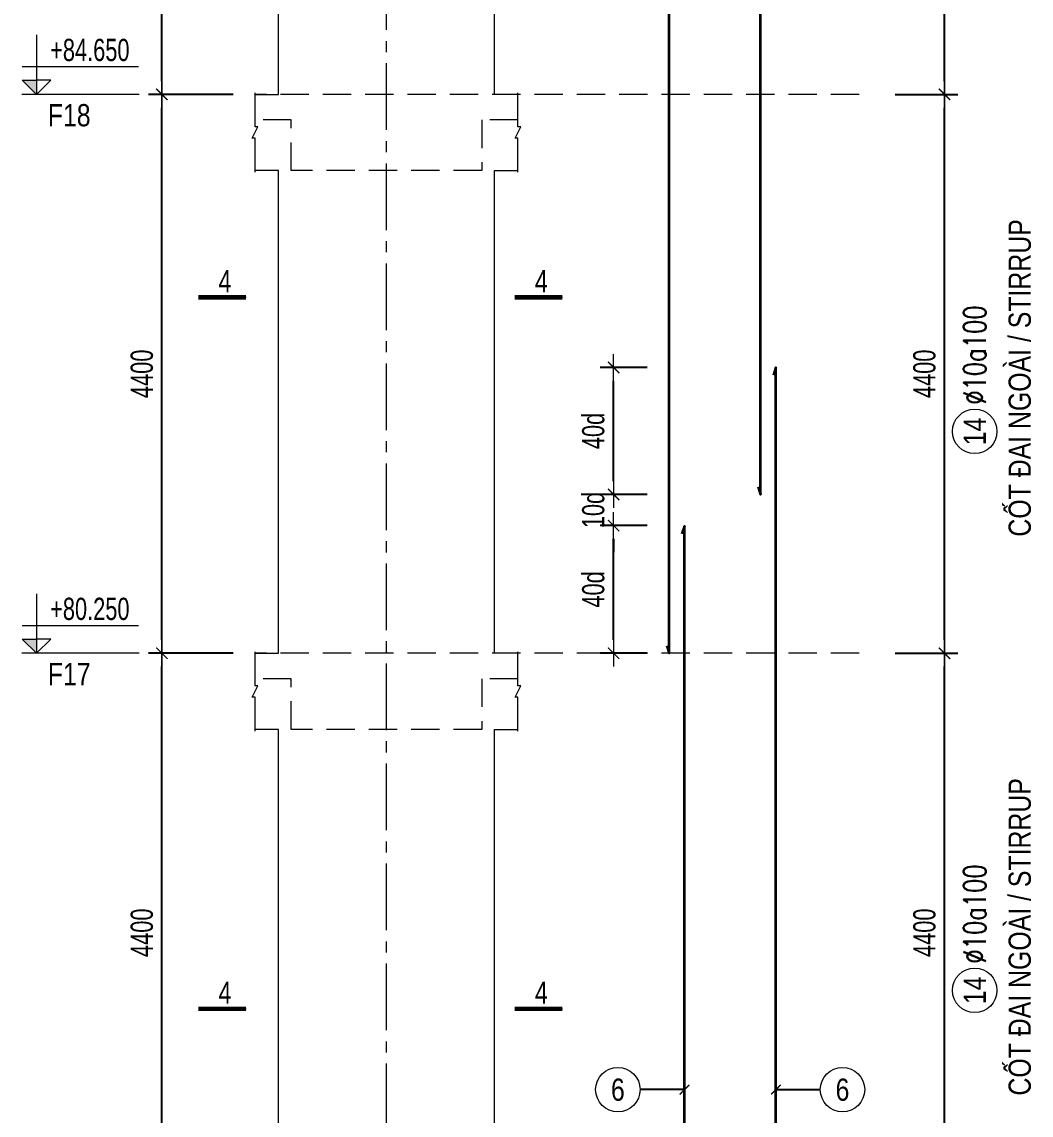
# Model space of a CAD drawing. Header units: millimetres. Extents: x 61878 to 380960, y -19809 to 191918.
# Drawn here: x 110642 to 118589, y 86195 to 94801 of the extents above; entities that cross this region are included whole.
import ezdxf
from ezdxf.enums import TextEntityAlignment as Align

# ---------------------------------------------------------------- set-up
doc = ezdxf.new("R2010")
doc.units = ezdxf.units.MM
doc.linetypes.add('CENTER2', pattern=[1.125, 0.75, -0.125, 0.125, -0.125])
doc.linetypes.add('HIDDEN2', pattern=[4.7625, 3.175, -1.5875])
doc.layers.get('0').update_dxf_attribs({"lineweight": 20})
doc.layers.get('Defpoints').update_dxf_attribs({"color": 151, "lineweight": 9})
for name, color, linetype, lineweight in [('kata_thep chu', 4, 'Continuous', 35), ('NDC_S_ANNO', 7, 'Continuous', 20), ('NDC_S_AXIS', 5, 'CENTER2', 13), ('NDC_S_BREAK-LINE', 1, 'Continuous', 15), ('NDC_S_CONTINUOUS', 3, 'Continuous', 20), ('NDC_S_DIM', 1, 'Continuous', 15), ('NDC_S_HIDDEN', 8, 'HIDDEN2', 13), ('NDC_S_LEADER', 1, 'Continuous', 15), ('NDC_S_SYMBOL', 1, 'Continuous', 15), ('NDC_S_TEXT SYMBOL', 7, 'Continuous', 20), ('NDC_S_THIN LINE', 8, 'Continuous', 9), ('NDC_S_VN TEXT', 7, 'Continuous', 20)]:
    doc.layers.add(name, color=color, linetype=linetype, lineweight=lineweight)
doc.styles.add('ARIAL', font='arial.ttf', dxfattribs={"width": 0.8})
doc.styles.add('NDC_ANNO', font='', dxfattribs={"width": 0.8})
doc.styles.add('NDC_DIM', font='', dxfattribs={"width": 0.75})
doc.styles.add('NDC_EN TXT', font='romans.shx', dxfattribs={"width": 0.8})
doc.styles.add('NDC_VIE TXT', font='arial.ttf', dxfattribs={"width": 0.8})
doc.styles.get('NDC_ANNO').set_extended_font_data('Dotum')
doc.styles.get('NDC_DIM').set_extended_font_data('Dotum')
doc.dimstyles.new('NDC_dim_70', dxfattribs={"dimscale": 70, "dimtxt": 2.5, "dimasz": 1.5, "dimexe": 1.5, "dimexo": 2.5, "dimgap": 1, "dimtad": 1, "dimdec": 0, "dimzin": 0, "dimdsep": 46, "dimtxsty": 'NDC_DIM', "dimblk": 'DIMMARK', "dimcen": 0.09, "dimdle": 1.2, "dimclrd": 1, "dimclre": 1, "dimclrt": 3, "dimadec": 0, "dimazin": 0, "dimtfac": 1, "dimtdec": 0, "dimtix": 1, "dimtofl": 0, "dimtmove": 0, "dimatfit": 3, "dimfxl": 8, "dimfxlon": 1, "dimtolj": 1, "dimtzin": 0, "dimarcsym": 0})
doc.dimstyles.new('NDC_dim_75', dxfattribs={"dimscale": 75, "dimtxt": 2.5, "dimasz": 1.5, "dimexe": 1.5, "dimexo": 2.5, "dimgap": 1, "dimtad": 1, "dimdec": 0, "dimzin": 0, "dimdsep": 46, "dimtxsty": 'NDC_DIM', "dimblk": 'DIMMARK', "dimcen": 0.09, "dimdle": 1.2, "dimclrd": 1, "dimclre": 1, "dimclrt": 3, "dimadec": 0, "dimazin": 0, "dimtfac": 1, "dimtdec": 0, "dimtix": 1, "dimtofl": 0, "dimtmove": 0, "dimatfit": 3, "dimfxl": 8, "dimfxlon": 1, "dimtolj": 1, "dimtzin": 0, "dimarcsym": 0})

# ---------------------------------------------------------------- blocks, each defined once
blk = doc.blocks.new('DIMMARK')
at = {"layer": 'NDC_S_DIM', "color": 1}
blk.add_line((-1.5, 0), (1, 0), dxfattribs=at)
at = {"layer": 'NDC_S_DIM', "color": 2, "const_width": 0.1}
blk.add_lwpolyline([(-0.424, -0.424), (0.424, 0.424)], dxfattribs=at)
blk = doc.blocks.new('*D30')
at = {"layer": 'Defpoints', "color": 0, "transparency": 16777216}
for p in [(111744.6, 89830.7), (112663.1, 89830.7), (112663.1, 85430.7)]:
    blk.add_point(p, dxfattribs=at)
at = {"layer": 'NDC_S_DIM', "color": 1, "lineweight": -2, "transparency": 16777216}
for p, q in [((112304.6, 89830.7), (111639.6, 89830.7)), ((111744.6, 85535.7), (111744.6, 89725.7)), ((112304.6, 85430.7), (111639.6, 85430.7))]:
    blk.add_line(p, q, dxfattribs=at)
at = {"layer": 'NDC_S_DIM', "color": 1, "lineweight": -2, "transparency": 16777216, "xscale": 105, "yscale": 105, "zscale": 105}
for p, rotation in [((111744.6, 89830.7), 90), ((111744.6, 85430.7), 270)]:
    blk.add_blockref('DIMMARK', p, dxfattribs=dict(at, rotation=rotation))
at = {"layer": 'NDC_S_DIM', "color": 3, "transparency": 16777216, "insert": (111587, 87630.7), "char_height": 175, "attachment_point": 5, "rotation": 90, "style": 'NDC_DIM'}
blk.add_mtext('\\A1;4400', dxfattribs=at)
blk = doc.blocks.new('*D31')
at = {"layer": 'Defpoints', "color": 0, "transparency": 16777216}
for p in [(111744.6, 94230.7), (112663.1, 94230.7), (112663.1, 89830.7)]:
    blk.add_point(p, dxfattribs=at)
at = {"layer": 'NDC_S_DIM', "color": 1, "lineweight": -2, "transparency": 16777216}
for p, q in [((112304.6, 94230.7), (111639.6, 94230.7)), ((111744.6, 89935.7), (111744.6, 94125.7)), ((112304.6, 89830.7), (111639.6, 89830.7))]:
    blk.add_line(p, q, dxfattribs=at)
at = {"layer": 'NDC_S_DIM', "color": 1, "lineweight": -2, "transparency": 16777216, "xscale": 105, "yscale": 105, "zscale": 105}
for p, rotation in [((111744.6, 94230.7), 90), ((111744.6, 89830.7), 270)]:
    blk.add_blockref('DIMMARK', p, dxfattribs=dict(at, rotation=rotation))
at = {"layer": 'NDC_S_DIM', "color": 3, "transparency": 16777216, "insert": (111587, 92030.7), "char_height": 175, "attachment_point": 5, "rotation": 90, "style": 'NDC_DIM'}
blk.add_mtext('\\A1;4400', dxfattribs=at)
blk = doc.blocks.new('*D32')
at = {"layer": 'Defpoints', "color": 0, "transparency": 16777216}
for p in [(111744.6, 98630.7), (112663.1, 98630.7), (112663.1, 94230.7)]:
    blk.add_point(p, dxfattribs=at)
at = {"layer": 'NDC_S_DIM', "color": 1, "lineweight": -2, "transparency": 16777216}
for p, q in [((112304.6, 98630.7), (111639.6, 98630.7)), ((111744.6, 94335.7), (111744.6, 98525.7)), ((112304.6, 94230.7), (111639.6, 94230.7))]:
    blk.add_line(p, q, dxfattribs=at)
at = {"layer": 'NDC_S_DIM', "color": 1, "lineweight": -2, "transparency": 16777216, "xscale": 105, "yscale": 105, "zscale": 105}
for p, rotation in [((111744.6, 98630.7), 90), ((111744.6, 94230.7), 270)]:
    blk.add_blockref('DIMMARK', p, dxfattribs=dict(at, rotation=rotation))
at = {"layer": 'NDC_S_DIM', "color": 3, "transparency": 16777216, "insert": (111587, 96430.7), "char_height": 175, "attachment_point": 5, "rotation": 90, "style": 'NDC_DIM'}
blk.add_mtext('\\A1;4400', dxfattribs=at)
blk = doc.blocks.new('*U6')
at = {"layer": 'NDC_S_ANNO', "color": 0, "linetype": 'ByBlock', "lineweight": -2}
blk.add_line((-4.36, 0), (1, 0), dxfattribs=at)
at = {"layer": 'NDC_S_ANNO', "ltscale": 0.005, "const_width": 0.5}
blk.add_lwpolyline([(1, 0), (-4.36, 0)], dxfattribs=at)
at = {"layer": 'NDC_S_TEXT SYMBOL', "linetype": 'ByBlock', "lineweight": -2, "style": 'NDC_ANNO', "width": 0.8}
blk.add_attdef('DETAIL', text='', height=2.5, dxfattribs=at).set_placement((-0.64, 1.82), align=Align.MIDDLE_RIGHT)
blk = doc.blocks.new('*D200')
at = {"layer": 'Defpoints', "color": 0, "ltscale": 0.005, "transparency": 16777216}
for p in [(115300.8, 90836.4, 0), (115739, 90836.4), (115739, 89830.7)]:
    blk.add_point(p, dxfattribs=at)
at = {"layer": 'NDC_S_DIM', "color": 1, "lineweight": -2, "ltscale": 0.005, "transparency": 16777216}
for p, q in [((115564, 90836.4, 0), (115195.8, 90836.4, 0)), ((115300.8, 89935.7, 0), (115300.8, 90731.4, 0)), ((115564, 89830.7, 0), (115195.8, 89830.7, 0))]:
    blk.add_line(p, q, dxfattribs=at)
at = {"layer": 'NDC_S_DIM', "color": 1, "lineweight": -2, "ltscale": 0.005, "transparency": 16777216, "xscale": 105, "yscale": 105, "zscale": 105}
for p, rotation in [((115300.8, 90836.4, 0), 90), ((115300.8, 89830.7, 0), 270)]:
    blk.add_blockref('DIMMARK', p, dxfattribs=dict(at, rotation=rotation))
at = {"layer": 'NDC_S_DIM', "color": 3, "ltscale": 0.005, "transparency": 16777216, "insert": (115141.4, 90333.6, 0), "char_height": 175, "attachment_point": 5, "rotation": 90, "style": 'NDC_DIM'}
blk.add_mtext('\\A1;40d', dxfattribs=at)
blk = doc.blocks.new('*D201')
at = {"layer": 'Defpoints', "color": 0, "ltscale": 0.005, "transparency": 16777216}
for p in [(115300.8, 91080.7), (115739, 91080.7), (115739, 90836.4)]:
    blk.add_point(p, dxfattribs=at)
at = {"layer": 'NDC_S_DIM', "color": 1, "lineweight": -2, "ltscale": 0.005, "transparency": 16777216}
for p, q in [((115300.8, 91185.7), (115300.8, 91290.7)), ((115564, 91080.7), (115195.8, 91080.7)), ((115564, 90836.4), (115195.8, 90836.4)), ((115300.8, 90731.4), (115300.8, 90626.4))]:
    blk.add_line(p, q, dxfattribs=at)
at = {"layer": 'NDC_S_DIM', "color": 1, "lineweight": -2, "ltscale": 0.005, "transparency": 16777216, "xscale": 105, "yscale": 105, "zscale": 105}
for p, rotation in [((115300.8, 91080.7), 270), ((115300.8, 90836.4), 90)]:
    blk.add_blockref('DIMMARK', p, dxfattribs=dict(at, rotation=rotation))
at = {"layer": 'NDC_S_DIM', "color": 3, "ltscale": 0.005, "transparency": 16777216, "insert": (115141.4, 90958.6), "char_height": 175, "attachment_point": 5, "rotation": 90, "style": 'NDC_DIM'}
blk.add_mtext('\\A1;10d', dxfattribs=at)
blk = doc.blocks.new('*D202')
at = {"layer": 'Defpoints', "color": 0, "ltscale": 0.005, "transparency": 16777216}
for p in [(115300.8, 92080.7), (115739, 92080.7), (115739, 91080.7)]:
    blk.add_point(p, dxfattribs=at)
at = {"layer": 'NDC_S_DIM', "color": 1, "lineweight": -2, "ltscale": 0.005, "transparency": 16777216}
for p, q in [((115564, 92080.7), (115195.8, 92080.7)), ((115300.8, 91185.7), (115300.8, 91975.7)), ((115564, 91080.7), (115195.8, 91080.7))]:
    blk.add_line(p, q, dxfattribs=at)
at = {"layer": 'NDC_S_DIM', "color": 1, "lineweight": -2, "ltscale": 0.005, "transparency": 16777216, "xscale": 105, "yscale": 105, "zscale": 105}
for p, rotation in [((115300.8, 92080.7), 90), ((115300.8, 91080.7), 270)]:
    blk.add_blockref('DIMMARK', p, dxfattribs=dict(at, rotation=rotation))
at = {"layer": 'NDC_S_DIM', "color": 3, "ltscale": 0.005, "transparency": 16777216, "insert": (115141.4, 91580.7), "char_height": 175, "attachment_point": 5, "rotation": 90, "style": 'NDC_DIM'}
blk.add_mtext('\\A1;40d', dxfattribs=at)
blk = doc.blocks.new('*D254')
at = {"layer": 'Defpoints', "color": 0, "ltscale": 70, "transparency": 16777216}
for p in [(117344, 89830.7), (117906.3, 89830.7), (117344, 85430.7)]:
    blk.add_point(p, dxfattribs=at)
at = {"layer": 'NDC_S_DIM', "color": 1, "lineweight": -2, "ltscale": 70, "transparency": 16777216}
for p, q in [((117519, 89830.7), (118011.3, 89830.7)), ((117906.3, 85535.7), (117906.3, 89725.7)), ((117519, 85430.7), (118011.3, 85430.7))]:
    blk.add_line(p, q, dxfattribs=at)
at = {"layer": 'NDC_S_DIM', "color": 1, "lineweight": -2, "ltscale": 70, "transparency": 16777216, "xscale": 105, "yscale": 105, "zscale": 105}
for p, rotation in [((117906.3, 89830.7), 90), ((117906.3, 85430.7), 270)]:
    blk.add_blockref('DIMMARK', p, dxfattribs=dict(at, rotation=rotation))
at = {"layer": 'NDC_S_DIM', "color": 3, "ltscale": 70, "transparency": 16777216, "insert": (117748.7, 87630.7), "char_height": 175, "attachment_point": 5, "rotation": 90, "style": 'NDC_DIM'}
blk.add_mtext('\\A1;4400', dxfattribs=at)
blk = doc.blocks.new('*D255')
at = {"layer": 'Defpoints', "color": 0, "ltscale": 70, "transparency": 16777216}
for p in [(117344, 94230.7), (117906.3, 94230.7), (117344, 89830.7)]:
    blk.add_point(p, dxfattribs=at)
at = {"layer": 'NDC_S_DIM', "color": 1, "lineweight": -2, "ltscale": 70, "transparency": 16777216}
for p, q in [((117519, 94230.7), (118011.3, 94230.7)), ((117906.3, 89935.7), (117906.3, 94125.7)), ((117519, 89830.7), (118011.3, 89830.7))]:
    blk.add_line(p, q, dxfattribs=at)
at = {"layer": 'NDC_S_DIM', "color": 1, "lineweight": -2, "ltscale": 70, "transparency": 16777216, "xscale": 105, "yscale": 105, "zscale": 105}
for p, rotation in [((117906.3, 94230.7), 90), ((117906.3, 89830.7), 270)]:
    blk.add_blockref('DIMMARK', p, dxfattribs=dict(at, rotation=rotation))
at = {"layer": 'NDC_S_DIM', "color": 3, "ltscale": 70, "transparency": 16777216, "insert": (117748.7, 92030.7), "char_height": 175, "attachment_point": 5, "rotation": 90, "style": 'NDC_DIM'}
blk.add_mtext('\\A1;4400', dxfattribs=at)
blk = doc.blocks.new('*D256')
at = {"layer": 'Defpoints', "color": 0, "ltscale": 70, "transparency": 16777216}
for p in [(117344, 98630.7), (117906.3, 98630.7), (117344, 94230.7)]:
    blk.add_point(p, dxfattribs=at)
at = {"layer": 'NDC_S_DIM', "color": 1, "lineweight": -2, "ltscale": 70, "transparency": 16777216}
for p, q in [((117519, 98630.7), (118011.3, 98630.7)), ((117906.3, 94335.7), (117906.3, 98525.7)), ((117519, 94230.7), (118011.3, 94230.7))]:
    blk.add_line(p, q, dxfattribs=at)
at = {"layer": 'NDC_S_DIM', "color": 1, "lineweight": -2, "ltscale": 70, "transparency": 16777216, "xscale": 105, "yscale": 105, "zscale": 105}
for p, rotation in [((117906.3, 98630.7), 90), ((117906.3, 94230.7), 270)]:
    blk.add_blockref('DIMMARK', p, dxfattribs=dict(at, rotation=rotation))
at = {"layer": 'NDC_S_DIM', "color": 3, "ltscale": 70, "transparency": 16777216, "insert": (117748.7, 96430.7), "char_height": 175, "attachment_point": 5, "rotation": 90, "style": 'NDC_DIM'}
blk.add_mtext('\\A1;4400', dxfattribs=at)
blk = doc.blocks.new('*U236')
blk.add_circle((-2.5, 0), 2.5)
at = {"layer": 'NDC_S_VN TEXT', "color": 7, "style": 'ARIAL', "width": 0.8}
blk.add_attdef('SH2', text='', height=2.5, dxfattribs=at).set_placement((-2.5, 0), align=Align.MIDDLE)
at = {"layer": 'NDC_S_VN TEXT', "color": 3, "style": 'NDC_EN TXT', "width": 0.75}
blk.add_attdef('DKKC1', (0.5, -1.25), '', height=2.5, dxfattribs=at)
blk = doc.blocks.new('CD')
at = {"layer": 'NDC_S_ANNO'}
blk.add_hatch(color=3, dxfattribs=at).paths.add_polyline_path([(0, 160), (-161, 160), (0, 0)])
at = {"layer": 'NDC_S_ANNO', "ltscale": 50}
h = blk.add_hatch(dxfattribs=at)
h.set_pattern_fill('ANSI31', color=256, scale=140.6, style=0)
h.paths.add_polyline_path([(0, 160), (0, 0), (161, 160)])
for p, q in [((-159, 314), (1147, 314)), ((1156, 0), (-164, 0))]:
    blk.add_line(p, q, dxfattribs=at)
for points in [[(0, 669), (0, 0)], [(0, 0), (-161, 160), (0, 160)], [(0, 0), (161, 160), (0, 160)]]:
    blk.add_lwpolyline(points, dxfattribs=at)
at = {"layer": 'NDC_S_TEXT SYMBOL', "color": 3, "style": 'NDC_DIM', "width": 0.7}
blk.add_attdef('COT', (154, 375), '', height=250, dxfattribs=at)

msp = doc.modelspace()

# ---------------------------------------------------------------- linework, layer by layer
at = {"layer": 'kata_thep chu', "color": 4, "ltscale": 0.005}
for points in [[(116438.8, 91140.7), (116458.8, 91080.7), (116458.8, 100880.7), (116438.8, 100820.7)], [(115719, 89890.7), (115739, 89830.7), (115739, 99630.7), (115719, 99570.7)], [(116558.8, 82340.7), (116578.8, 82280.7), (116578.8, 92080.7), (116558.8, 92020.7)], [(115839, 81090.7), (115859, 81030.7), (115859, 90830.7), (115839, 90770.7)]]:
    msp.add_lwpolyline(points, dxfattribs=at)
at = {"layer": 'NDC_S_AXIS', "ltscale": 700}
msp.add_line((113513.1, -3699.8), (113513.1, 179341.9), dxfattribs=at)
at = {"layer": 'NDC_S_BREAK-LINE'}
for points in [[(112478.1, 93618.2), (112478.1, 93885.7), (112455.6, 93885.7), (112500.6, 93975.7), (112478.1, 93975.7), (112478.1, 94243.2)], [(114548.1, 93618.2), (114548.1, 93885.7), (114525.6, 93885.7), (114570.6, 93975.7), (114548.1, 93975.7), (114548.1, 94243.2)], [(112478.1, 89218.2), (112478.1, 89485.7), (112455.6, 89485.7), (112500.6, 89575.7), (112478.1, 89575.7), (112478.1, 89843.2)], [(114548.1, 89218.2), (114548.1, 89485.7), (114525.6, 89485.7), (114570.6, 89575.7), (114548.1, 89575.7), (114548.1, 89843.2)]]:
    msp.add_lwpolyline(points, dxfattribs=at)
at = {"layer": 'NDC_S_CONTINUOUS'}
for points in [[(112478.1, 94230.7), (112663.1, 94230.7), (112663.1, 98030.7), (112478.1, 98030.7)], [(114548.1, 94230.7), (114363.1, 94230.7), (114363.1, 98030.7), (114548.1, 98030.7)], [(112478.1, 89830.7), (112663.1, 89830.7), (112663.1, 93630.7), (112478.1, 93630.7)], [(114548.1, 89830.7), (114363.1, 89830.7), (114363.1, 93630.7), (114548.1, 93630.7)], [(112478.1, 85430.7), (112663.1, 85430.7), (112663.1, 89230.7), (112478.1, 89230.7)], [(114548.1, 85430.7), (114363.1, 85430.7), (114363.1, 89230.7), (114548.1, 89230.7)]]:
    msp.add_lwpolyline(points, dxfattribs=at)
at = {"layer": 'NDC_S_DIM'}
for centre in [(115334.5, 86395.6), (117103.3, 86395.6)]:
    msp.add_circle(centre, 175, dxfattribs=at)
at = {"layer": 'NDC_S_HIDDEN', "ltscale": 70}
for p, q in [((117234, 94230.7), (112478.1, 94230.7)), ((117234, 89830.7), (112478.1, 89830.7))]:
    msp.add_line(p, q, dxfattribs=at)
for points in [[(114548.1, 94030.7), (114263.1, 94030.7), (114263.1, 93630.7), (112763.1, 93630.7), (112763.1, 94030.7), (112478.1, 94030.7)], [(114548.1, 89630.7), (114263.1, 89630.7), (114263.1, 89230.7), (112763.1, 89230.7), (112763.1, 89630.7), (112478.1, 89630.7)]]:
    msp.add_lwpolyline(points, dxfattribs=at)

# ---------------------------------------------------------------- block references
at = {"layer": 'NDC_S_DIM'}
ref = msp.add_blockref('CD', (110756.4, 94230.7), dxfattribs=dict(at, xscale=0.7, yscale=0.7, zscale=0.7))
ref.add_attrib('COT', '+84.650', (110864.1, 94493), dxfattribs={"layer": '0', "color": 3, "height": 175, "style": 'NDC_DIM', "width": 0.75})
ref = msp.add_blockref('CD', (110756.4, 89830.7), dxfattribs=dict(at, xscale=0.7, yscale=0.7, zscale=0.7))
ref.add_attrib('COT', '+80.250', (110864.1, 90093), dxfattribs={"layer": '0', "color": 3, "height": 175, "style": 'NDC_DIM', "width": 0.75})
at = {"layer": 'NDC_S_SYMBOL', "xscale": 70, "yscale": 70, "zscale": 70}
for p in [(112336.5, 92633), (114827.7, 92633), (112336.5, 87032), (114827.7, 87032)]:
    msp.add_blockref('*U6', p, dxfattribs=at).add_auto_attribs({'DETAIL': '4'})
at = {"layer": 'NDC_S_THIN LINE', "xscale": 70, "yscale": 70, "zscale": 70, "rotation": 90}
for p in [(118144.5, 91752.4), (118144.5, 87352.4)]:
    msp.add_blockref('*U236', p, dxfattribs=at).add_auto_attribs({'SH2': '14', 'DKKC1': '%%c10a100'})

# ---------------------------------------------------------------- texts
at = {"layer": 'NDC_S_VN TEXT', "style": 'NDC_VIE TXT', "width": 0.8}
for s, p in [('F18', (110845.9, 94066.6)), ('F17', (110845.9, 89666.6))]:
    msp.add_text(s, height=175, dxfattribs=at).set_placement(p, align=Align.MIDDLE_LEFT)
for p in [(118498.6, 90748.9), (118498.6, 86348.9)]:
    msp.add_text('CỐT ĐAI NGOÀI / STIRRUP', height=175, rotation=90, dxfattribs=at).set_placement(p, align=Align.MIDDLE_LEFT)
at = {"layer": 'NDC_S_VN TEXT', "color": 7, "style": 'ARIAL', "width": 0.8}
for p in [(115334.5, 86395.6), (117103.3, 86395.6)]:
    msp.add_text('6', height=175, dxfattribs=at).set_placement(p, align=Align.MIDDLE)

# ---------------------------------------------------------------- dimensions: what is measured, and where the dimension line sits
at = {"layer": 'NDC_S_DIM'}
for base, p1, p2, picture, middle in [((111744.6, 98630.7), (112663.1, 94230.7), (112663.1, 98630.7), '*D32', (111587, 96430.7)), ((111744.6, 94230.7), (112663.1, 89830.7), (112663.1, 94230.7), '*D31', (111587, 92030.7)), ((111744.6, 89830.7), (112663.1, 85430.7), (112663.1, 89830.7), '*D30', (111587, 87630.7))]:
    dim = msp.add_linear_dim(base=base, p1=p1, p2=p2, angle=90, dimstyle='NDC_dim_70', dxfattribs=at)
    dim.commit()
    dim.dimension.update_dxf_attribs({"geometry": picture, "text_midpoint": middle})
at = {"layer": 'NDC_S_DIM', "ltscale": 70}
for base, p1, p2, picture, middle in [((117906.3, 98630.7), (117344, 94230.7), (117344, 98630.7), '*D256', (117748.7, 96430.7)), ((117906.3, 94230.7), (117344, 89830.7), (117344, 94230.7), '*D255', (117748.7, 92030.7)), ((117906.3, 89830.7), (117344, 85430.7), (117344, 89830.7), '*D254', (117748.7, 87630.7))]:
    dim = msp.add_linear_dim(base=base, p1=p1, p2=p2, angle=90, dimstyle='NDC_dim_70', override={"dimtmove": 1}, dxfattribs=at)
    dim.commit()
    dim.dimension.update_dxf_attribs({"geometry": picture, "text_midpoint": middle})
at = {"layer": 'NDC_S_DIM', "ltscale": 0.005}
for base, p1, p2, text, picture, middle in [((115300.8, 92080.7), (115739, 91080.7), (115739, 92080.7), '40d', '*D202', (115141.4, 91580.7)), ((115300.8, 91080.7), (115739, 90836.4), (115739, 91080.7), '10d', '*D201', (115141.4, 90958.6)), ((115300.8, 90836.4, 0), (115739, 89830.7), (115739, 90836.4), '40d', '*D200', (115141.4, 90333.6, 0))]:
    dim = msp.add_linear_dim(base=base, p1=p1, p2=p2, angle=90, text=text, dimstyle='NDC_dim_70', dxfattribs=at)
    dim.commit()
    dim.dimension.update_dxf_attribs({"geometry": picture, "text_midpoint": middle})

# ---------------------------------------------------------------- leaders
at = {"layer": 'NDC_S_LEADER', "ltscale": 0.005}
for points in [[(115859, 86395.6), (115509.5, 86395.6)], [(116578.8, 86395.6), (116928.3, 86395.6)]]:
    msp.add_leader(points, dimstyle='NDC_dim_75', override={"dimasz": 1, "dimldrblk": 'ARCHTICK'}, dxfattribs=at)

doc.saveas('drawing.dxf')
